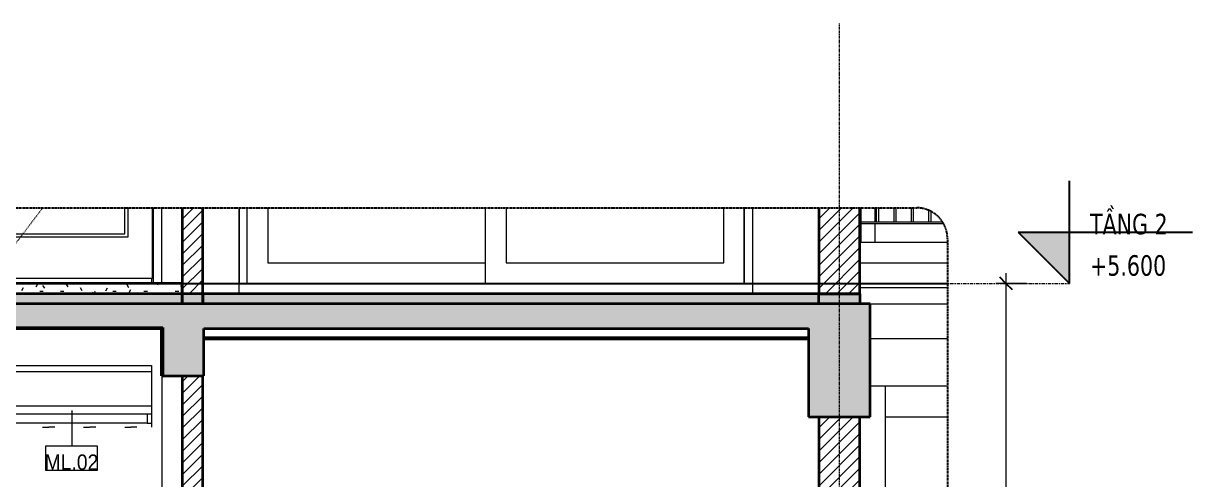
# Model space of a CAD drawing. Header units: millimetres. Extents: x 31444 to 224909, y 392 to 78637.
# Drawn here: x 116031 to 121726, y 4644 to 6866 of the extents above; entities that cross this region are included whole.
import ezdxf

# ---------------------------------------------------------------- set-up
doc = ezdxf.new("R2010")
doc.units = ezdxf.units.MM
for name, pattern in [('Centre', [31.75, 6.35, -4.7625, 15.875, -4.7625]), ('Dash', [6, 3, -3]), ('Grid Line', [22.225, 12.7, -3.175, 3.175, -3.175]), ('Hidden', [7.14375, 4.7625, -2.38125]), ('IMPORT-CENTER _2_', [40.64, 25.4, -5.08, 5.08, -5.08])]:
    doc.linetypes.add(name, pattern=pattern)
for name, color, linetype, lineweight in [('0-5', 130, 'Continuous', 5), ('A-ANNO-DIMS', 211, 'Continuous', 9), ('A-ANNO-DIMS-50', 211, 'Continuous', 9), ('A-CLNG-1', 250, 'Continuous', 35), ('A-CLNG-PATT-1', 7, 'Continuous', 18), ('A-DETL-GENF', 92, 'Continuous', 18), ('A-DETL-GENF-4', 9, 'Continuous', 18), ('A-DETL-GENF-5', 92, 'Hidden', 25), ('A-DETL-GENF-HDLN-1', 7, 'Dash', 18), ('A-DETL-MEDM', 33, 'Continuous', 35), ('A-DOOR', 31, 'Continuous', 18), ('A-DOOR-3', 7, 'Continuous', 18), ('A-DOOR-FRAM-1', 31, 'Continuous', 18), ('A-FLOR-2', 7, 'Continuous', 18), ('A-FLOR-FNSH-1', 250, 'Continuous', 35), ('A-FLOR-HRAL', 11, 'Continuous', 18), ('A-FLOR-HRAL-2', 7, 'Continuous', 18), ('A-FLOR-LEVL', 51, 'Continuous', 9), ('A-FLOR-LEVL-1', 51, 'Continuous', 25), ('A-FLOR-LEVL-2', 51, 'Centre', 9), ('A-FLOR-PATT-1', 253, 'Continuous', 18), ('A-FLOR-PATT-3', 67, 'Continuous', 18), ('A-WALL', 113, 'Continuous', 18), ('A-WALL-2', 250, 'Continuous', 35), ('A-WALL-3', 7, 'Continuous', 18), ('A-WALL-PATT-1', 9, 'Continuous', 18), ('A-WALL-PATT-2', 111, 'Continuous', 18), ('G-IMPT', 8, 'Continuous', 18), ('G-IMPT-5', 8, 'IMPORT-CENTER _2_', 18), ('M-EQPM', 50, 'Continuous', 18), ('M-EQPM-2', 7, 'Continuous', 18), ('M-EQPM-4', 50, 'Continuous', 25), ('M-EQPM-IDEN', 50, 'Continuous', 9), ('S-BEAM-1', 7, 'Continuous', 18), ('S-BEAM-2', 191, 'Continuous', 5), ('S-BEAM-3', 90, 'Continuous', 50), ('S-COLS-9', 7, 'Continuous', 18), ('S-GRID-1', 1, 'Grid Line', 9)]:
    doc.layers.add(name, color=color, linetype=linetype, lineweight=lineweight)
doc.styles.add('Arial_1', font='arial.ttf', dxfattribs={"width": 0.9, "height": 75})
doc.styles.add('Tahoma_B_1', font='tahomabd.ttf', dxfattribs={"width": 0.85, "height": 100})
doc.styles.add('UTM Avo', font='', dxfattribs={"width": 0.9, "height": 125})
doc.styles.get('UTM Avo').set_extended_font_data('UTM Avo')
doc.dimstyles.new('1_Dim_chi_tiet_2_5', dxfattribs={"dimscale": 304.8, "dimtxt": 124.912619, "dimasz": 0.19685, "dimexe": 0.164042, "dimexo": 0.0625, "dimgap": 0.016404, "dimtad": 1, "dimdec": 0, "dimrnd": 5, "dimzin": 0, "dimdsep": 46, "dimtxsty": 'UTM Avo', "dimblk1": 'OBLIQUE', "dimblk2": 'OBLIQUE', "dimsah": 1, "dimcen": 0.09, "dimdle": 0.164042, "dimazin": 0, "dimtfac": 1, "dimtdec": 4, "dimtix": 1, "dimtmove": 0, "dimatfit": 3, "dimfxl": 0.328084, "dimfxlon": 1, "dimtvp": 1, "dimtolj": 1, "dimtzin": 0, "dimarcsym": 2})
pattern_1 = [(50, (-71392.17, 15875), (364.368, -31.878), [38.1, -419.1]), (355, (-71392.17, 15875), (-70.486, 382.113), [30.48, -335.28]), (100.451, (-71361.8, 15872.34), (293.885, 350.233), [32.38, -356.18]), (46.184, (-71392.17, 15976.6), (542.158, -84.086), [57.15, -628.65]), (96.636, (-71347, 15969.6), (474.805, 494.855), [48.57, -534.27]), (351.184, (-71392.2, 15976.6), (474.81, 494.85), [45.72, -502.92]), (21, (-71341.37, 15951.2), (303.2285, -204.5305), [38.1, -419.1]), (326, (-71341.37, 15951.2), (123.604, 368.376), [30.48, -335.28]), (71.451, (-71316.1, 15934.16), (426.834, 163.843), [32.38, -356.18]), (37.5, (-71392.17, 15875), (6.1766, 169.1102), [3.353, -327.863, 3.353, -337.007, -336.55]), (37.5, (-71392.17, 15875), (6.1766, 169.1102), [-671.576, 3.353, -333.197]), (7.5, (-71392.17, 15875), (133.6389, 200.3615), [3.353, -190.703, 3.353, -320.243, -128.27]), (7.5, (-71392.17, 15875), (133.6389, 200.3615), [-517.652, 3.353, -124.917]), (327.5, (-71505.46, 15875), (271.1818, -11.4584), [3.353, -123.647, 3.353, -392.887, -525.78]), (327.5, (-71505.46, 15875), (271.1818, -11.4584), [-523.24, 3.353, -522.427]), (317.5, (-71556.26, 15875), (296.2585, 50.853), [3.353, -161.747, 3.353, -259.791, -373.38]), (317.5, (-71556.26, 15875), (296.2585, 50.853), [-428.244, 3.353, -370.027]), (45, (-71392.17, 15875), (-125.7236, 125.7236), []), (45, (-71392.17, 16065.5), (-125.7236, 125.7236), [])]
pattern_2 = [(45, (-71392.172, 15875), (-28.28427, 28.28427), [])]
pattern_3 = [(45, (110349.968, 15875), (-28.28427, 28.28427), [])]

# ---------------------------------------------------------------- blocks, each defined once
blk = doc.blocks.new('NCV_TKTC_KET CAU_rvt-7-TKCS_CĂN HỘ LOẠI 3 - MẶT CẮT 6')
at = {"layer": 'A-FLOR-PATT-1'}
h = blk.add_hatch(dxfattribs=at)
h.set_pattern_fill('FP_19', color=256, style=0, pattern_type=2)
h.set_pattern_definition(pattern_1)
h.paths.add_polyline_path([(-67936.5, 5380), (-65032.2, 5380), (-65032.2, 5385), (-67936.9, 5385), (-67936.9, 5380)])
h.paths.add_polyline_path([(-64660.3, 5500), (-61635.3, 5500), (-61635.3, 5550), (-68136.9, 5550), (-68136.9, 5500), (-64724.2, 5500)])
h.paths.add_polyline_path([(-70456.9, 5500), (-69835.3, 5500), (-69835.3, 5550), (-70456.9, 5550)])
h = blk.add_hatch(dxfattribs=at)
h.set_pattern_fill('FP_19', color=256, style=0, pattern_type=2)
h.set_pattern_definition(pattern_1)
h.paths.add_polyline_path([(-67936.5, 5380), (-65032.2, 5380), (-65032.2, 5385), (-67936.9, 5385), (-67936.9, 5380)])
h.paths.add_polyline_path([(-64660.3, 5500), (-61635.3, 5500), (-61635.3, 5550), (-68136.9, 5550), (-68136.9, 5500), (-64724.2, 5500)])
h.paths.add_polyline_path([(-70456.9, 5500), (-69835.3, 5500), (-69835.3, 5550), (-70456.9, 5550)])
at = {"layer": 'S-BEAM-2'}
blk.add_hatch(color=256, dxfattribs=at).paths.add_polyline_path([(-65032.2, 5150), (-65032.2, 5380), (-65036.9, 5380), (-65036.9, 5150)])
at = {"layer": 'A-FLOR-2'}
for p, q in [((-61586.9, 5500), (-61210.3, 5500)), ((-61210.3, 5330), (-61586.9, 5330))]:
    blk.add_line(p, q, dxfattribs=at)
at = {"layer": 'A-FLOR-FNSH-1'}
for p, q in [((-61635.3, 5550), (-68136.9, 5550)), ((-61635.3, 5500), (-61635.3, 5550)), ((-67936.9, 5380), (-65032.2, 5380))]:
    blk.add_line(p, q, dxfattribs=at)
at = {"layer": 'S-BEAM-1'}
for p, q in [((-61636.9, 5700), (-61210.3, 5700)), ((-61210.3, 5100), (-61586.9, 5100)), ((-61511.9, 4950), (-61210.3, 4950))]:
    blk.add_line(p, q, dxfattribs=at)
at = {"layer": 'S-BEAM-3'}
for p, q in [((-65036.9, 5385), (-65036.9, 5150)), ((-65036.9, 5150), (-65032.2, 5150))]:
    blk.add_line(p, q, dxfattribs=at)
at = {"layer": 'S-COLS-9'}
for p, q in [((-61561.9, 5900), (-61561.9, 5967.9)), ((-61561.9, 5800), (-61561.9, 5890)), ((-61511.9, 3600), (-61511.9, 5100))]:
    blk.add_line(p, q, dxfattribs=at)
blk = doc.blocks.new('DOOR_CW_01 CANH MO-PANEL KINH - DIW_01-900x2200-CỬA GỖ VÂN LAMINATE-553393-TKCS_CĂN HỘ LOẠI 3 - MẶT CẮT 6')
at = {"layer": 'A-DETL-GENF-HDLN-1'}
blk.add_line((-65897.3, 5600), (-65616.3, 5967.9), dxfattribs=at)
at = {"layer": 'A-DOOR-3'}
for p, q in [((-65937.3, 5600), (-65937.3, 5967.9)), ((-65897.3, 5967.9), (-65897.3, 5600)), ((-65892.3, 5967.9), (-65892.3, 5626)), ((-65772.3, 5826), (-65772.3, 5967.9)), ((-65757.3, 5967.9), (-65757.3, 5841)), ((-65217.3, 5841), (-65217.3, 5967.9)), ((-65202.3, 5967.9), (-65202.3, 5826)), ((-65082.3, 5626), (-65082.3, 5967.9)), ((-65077.3, 5600), (-65077.3, 5967.9)), ((-65037.3, 5967.9), (-65037.3, 5600)), ((-65202.3, 5826), (-65772.3, 5826)), ((-65757.3, 5841), (-65217.3, 5841)), ((-65892.3, 5626), (-65082.3, 5626)), ((-65887.3, 5626), (-65887.3, 5600)), ((-65087.3, 5626), (-65087.3, 5600))]:
    blk.add_line(p, q, dxfattribs=at)
blk = doc.blocks.new('Railing - 10mm-V94-TKCS_CĂN HỘ LOẠI 3 - MẶT CẮT 6')
at = {"layer": 'A-FLOR-HRAL-2'}
for p, q in [((-61300.5, 5900), (-61300.5, 5954.1)), ((-61290.5, 5900), (-61290.5, 5949.9))]:
    blk.add_line(p, q, dxfattribs=at)
blk = doc.blocks.new('Railing - 10mm-901206-TKCS_CĂN HỘ LOẠI 3 - MẶT CẮT 6')
at = {"layer": 'A-FLOR-HRAL-2'}
for p, q in [((-68226.4, 5900), (-68226.4, 5967.9)), ((-68216.4, 5900), (-68216.4, 5967.9))]:
    blk.add_line(p, q, dxfattribs=at)
blk = doc.blocks.new('Railing - 50 x 10mm-V93-TKCS_CĂN HỘ LOẠI 3 - MẶT CẮT 6')
at = {"layer": 'A-FLOR-HRAL-2'}
blk.add_line((-69830.3, 5800), (-69830.3, 5967.9), dxfattribs=at)
blk = doc.blocks.new('Railing - Railing-1009616-TKCS_CĂN HỘ LOẠI 3 - MẶT CẮT 6')
at = {"layer": 'A-FLOR-HRAL-2'}
for p, q in [((-61635.3, 5890), (-61635.3, 5900)), ((-61635.3, 5900), (-61235.9, 5900)), ((-61229.2, 5890), (-61635.3, 5890))]:
    blk.add_line(p, q, dxfattribs=at)
for name, p in [('Railing - 50 x 10mm-V93-TKCS_CĂN HỘ LOẠI 3 - MẶT CẮT 6', (8200, 0)), ('Railing - 10mm-901206-TKCS_CĂN HỘ LOẠI 3 - MẶT CẮT 6', (6671.1, 0)), ('Railing - 10mm-901206-TKCS_CĂN HỘ LOẠI 3 - MẶT CẮT 6', (6756, 0)), ('Railing - 10mm-901206-TKCS_CĂN HỘ LOẠI 3 - MẶT CẮT 6', (6841, 0)), ('Railing - 10mm-V94-TKCS_CĂN HỘ LOẠI 3 - MẶT CẮT 6', (0, 0))]:
    blk.add_blockref(name, p)
blk = doc.blocks.new('NCV_TKTC_TANG 2_rvt-6-TKCS_CĂN HỘ LOẠI 3 - MẶT CẮT 6')
at = {"layer": 'A-FLOR-PATT-3'}
h = blk.add_hatch(dxfattribs=at)
h.set_pattern_fill('FP_22', color=256, style=0, pattern_type=2)
h.set_pattern_definition([(0, (-71392.17, 15875), (203.2, 50.8), [16.764, -135.636, 16.764, -135.636, -812.8]), (0, (-71392.17, 15875), (203.2, 50.8), [-304.8, 16.764, -288.036, 16.764, -135.636, -355.6]), (0, (-71392.17, 15875), (203.2, 50.8), [-762, 16.764, -84.836, 16.764, -237.236]), (120, (-71315.97, 15900.4), (-145.5941, 150.57636), [16.764, -135.636, 16.764, -135.636, -812.8]), (120, (-71315.97, 15900.4), (-145.5941, 150.57636), [-304.8, 16.764, -288.036, 16.764, -135.636, -355.6]), (120, (-71315.97, 15900.4), (-145.5941, 150.57636), [-762, 16.764, -84.836, 16.764, -237.236]), (240, (-71290.57, 16002), (-57.6059, -201.37636), [16.764, -135.636, 16.764, -135.636, -812.8]), (240, (-71290.57, 16002), (-57.6059, -201.37636), [-304.8, 16.764, -288.036, 16.764, -135.636, -355.6]), (240, (-71290.57, 16002), (-57.6059, -201.37636), [-762, 16.764, -84.836, 16.764, -237.236])])
h.paths.add_polyline_path([(-67936.9, 5550), (-64936.9, 5550), (-64936.9, 5600), (-68036.9, 5600), (-68036.9, 5550), (-67936.9, 5550)])
at = {"layer": 'A-WALL-PATT-1'}
h = blk.add_hatch(dxfattribs=at)
h.set_pattern_fill('FP_20', color=256, style=0, pattern_type=2)
h.set_pattern_definition(pattern_2)
h.paths.add_polyline_path([(-64936.9, 5550), (-64836.9, 5550), (-64836.9, 5967.9), (-64936.9, 5967.9), (-64936.9, 5616.3)])
at = {"layer": 'A-FLOR-2'}
for p, q in [((-64660.3, 5600), (-62160.3, 5600)), ((-64660.3, 5550), (-64660.3, 5600)), ((-62160.3, 5600), (-62160.3, 5550))]:
    blk.add_line(p, q, dxfattribs=at)
at = {"layer": 'A-FLOR-FNSH-1'}
for p, q in [((-64936.9, 5600), (-68036.9, 5600)), ((-64936.9, 5500), (-64936.9, 5600)), ((-61836.9, 5550), (-64836.9, 5550)), ((-64836.9, 5550), (-64836.9, 5500)), ((-61836.9, 5500), (-61836.9, 5550))]:
    blk.add_line(p, q, dxfattribs=at)
at = {"layer": 'A-WALL-2'}
for p, q in [((-64936.9, 5967.9), (-64936.9, 5500)), ((-64836.9, 5500), (-64836.9, 5967.9))]:
    blk.add_line(p, q, dxfattribs=at)
at = {"layer": 'A-WALL-3'}
for p, q in [((-65037.3, 5967.9), (-65037.3, 5700)), ((-61210.3, 5800), (-61636.9, 5800)), ((-65037.3, 5700), (-65037.3, 5600)), ((-61636.9, 5580), (-61210.3, 5580))]:
    blk.add_line(p, q, dxfattribs=at)
at = {"layer": 'A-DOOR'}
blk.add_blockref('DOOR_CW_01 CANH MO-PANEL KINH - DIW_01-900x2200-CỬA GỖ VÂN LAMINATE-553393-TKCS_CĂN HỘ LOẠI 3 - MẶT CẮT 6', (0, 0), dxfattribs=at)
at = {"layer": 'A-FLOR-HRAL'}
blk.add_blockref('Railing - Railing-1009616-TKCS_CĂN HỘ LOẠI 3 - MẶT CẮT 6', (0, 0), dxfattribs=at)
blk = doc.blocks.new('Air_Conditioner_on_wall_20381 - Air_Conditioner_on_wall_20381-806652-TKCS_CĂN HỘ LOẠI 3 - MẶT CẮT 6')
at = {"layer": 'M-EQPM-2'}
for p, q in [((-65887.3, 5170), (-65887.3, 5200)), ((-65887.3, 5200), (-65087.3, 5200)), ((-65087.3, 5200), (-65087.3, 5170)), ((-65887.3, 5004.1), (-65887.3, 5170)), ((-65087.3, 5170), (-65887.3, 5170)), ((-65087.3, 5170), (-65087.3, 5004.1)), ((-65887.3, 4964.8), (-65887.3, 5004.1)), ((-65887.3, 5004.1), (-65087.3, 5004.1)), ((-65887.3, 4919.1), (-65887.3, 4964.8)), ((-65887.3, 4964.8), (-65775.3, 4964.8)), ((-65775.3, 4964.8), (-65107.3, 4964.8)), ((-65775.3, 4919.1), (-65775.3, 4964.8)), ((-65107.3, 4964.8), (-65087.3, 4964.8)), ((-65107.3, 4964.8), (-65107.3, 4919.1)), ((-65087.3, 5004.1), (-65087.3, 4964.8)), ((-65087.3, 4964.8), (-65087.3, 4919.1)), ((-65887.3, 4900), (-65887.3, 4919.1)), ((-65887.3, 4919.1), (-65775.3, 4919.1)), ((-65817.3, 4900), (-65787.3, 4900)), ((-65757.4, 4900), (-65787.3, 4900)), ((-65107.3, 4919.1), (-65775.3, 4919.1)), ((-65617.3, 4900), (-65587.3, 4900)), ((-65557.4, 4900), (-65587.3, 4900)), ((-65417.3, 4900), (-65387.3, 4900)), ((-65357.4, 4900), (-65387.3, 4900)), ((-65217.3, 4900), (-65187.3, 4900)), ((-65157.4, 4900), (-65187.3, 4900)), ((-65107.3, 4919.1), (-65087.3, 4919.1)), ((-65087.3, 4919.1), (-65087.3, 4900))]:
    blk.add_line(p, q, dxfattribs=at)
blk = doc.blocks.new('NCV_TKTC_TANG 1_rvt-6-TKCS_CĂN HỘ LOẠI 3 - MẶT CẮT 6')
at = {"layer": 'A-CLNG-PATT-1'}
h = blk.add_hatch(dxfattribs=at)
h.set_pattern_fill('FP_21', color=256, style=0, pattern_type=2)
h.set_pattern_definition([(0, (-71392.17, 15875), (406.4, 101.6), [16.764, -288.036, 16.764, -288.036, -1625.6]), (0, (-71392.17, 15875), (406.4, 101.6), [-609.6, 16.764, -592.836, 16.764, -288.036, -711.2]), (0, (-71392.17, 15875), (406.4, 101.6), [-1524, 16.764, -186.436, 16.764, -491.236]), (120, (-71239.77, 15925.8), (-291.1882, 301.1527), [16.764, -288.036, 16.764, -288.036, -1625.6]), (120, (-71239.77, 15925.8), (-291.1882, 301.1527), [-609.6, 16.764, -592.836, 16.764, -288.036, -711.2]), (120, (-71239.77, 15925.8), (-291.1882, 301.1527), [-1524, 16.764, -186.436, 16.764, -491.236]), (240, (-71188.97, 16129), (-115.2118, -402.7527), [16.764, -288.036, 16.764, -288.036, -1625.6]), (240, (-71188.97, 16129), (-115.2118, -402.7527), [-609.6, 16.764, -592.836, 16.764, -288.036, -711.2]), (240, (-71188.97, 16129), (-115.2118, -402.7527), [-1524, 16.764, -186.436, 16.764, -491.236])])
h.paths.add_polyline_path([(-62173.2, 5330), (-61886.9, 5330), (-61886.9, 5335), (-64832.2, 5335), (-64832.2, 5330), (-63448.7, 5330)])
at = {"layer": 'A-WALL-PATT-1'}
h = blk.add_hatch(dxfattribs=at)
h.set_pattern_fill('FP_20', color=256, style=0, pattern_type=2)
h.set_pattern_definition(pattern_2)
h.paths.add_polyline_path([(-64836.9, 2150), (-64836.9, 5150), (-64936.9, 5150), (-64936.9, 2150)])
at = {"layer": 'A-CLNG-1'}
for p, q in [((-67936.9, 5380), (-65032.2, 5380)), ((-61886.9, 5335), (-64832.2, 5335)), ((-64832.2, 5330), (-61886.9, 5330))]:
    blk.add_line(p, q, dxfattribs=at)
at = {"layer": 'A-WALL-2'}
for p, q in [((-64936.9, 5150), (-64936.9, 2100)), ((-64836.9, 2100), (-64836.9, 5150))]:
    blk.add_line(p, q, dxfattribs=at)
at = {"layer": 'S-COLS-9'}
blk.add_line((-65036.9, 5150), (-65036.9, 2200), dxfattribs=at)
at = {"layer": 'M-EQPM'}
blk.add_blockref('Air_Conditioner_on_wall_20381 - Air_Conditioner_on_wall_20381-806652-TKCS_CĂN HỘ LOẠI 3 - MẶT CẮT 6', (0, 0), dxfattribs=at)
blk = doc.blocks.new('TKTC_XREF_251221_MB TANG 2-7 - TKTC_XREF_260130_MB TANG 2-5_dwg_$cc-4746808-TKCS_CĂN HỘ LOẠI 3 - MẶT CẮT 6')
at = {"layer": 'G-IMPT-5'}
for p, q in [((-70218.5, 5600), (-70065.5, 5600)), ((-70142, 5600), (-70142, 5600))]:
    blk.add_line(p, q, dxfattribs=at)
at = {"layer": 'M-EQPM'}
for p, q in [((-70142, 5600), (-70196, 5600)), ((-70196, 5600), (-70142, 5600)), ((-70142, 5600), (-70154.5, 5600)), ((-70154.5, 5600), (-70142, 5600)), ((-70142, 5600), (-70129.4, 5600)), ((-70129.4, 5600), (-70142, 5600)), ((-70085.1, 5600), (-70085.1, 5600))]:
    blk.add_line(p, q, dxfattribs=at)
blk = doc.blocks.new('TKTC_XREF_251221_MB TANG 2-7 - TKTC_XREF_260130_MB TANG 2-5_dwg_CUM U_DN100-4746796-TKCS_CĂN HỘ LOẠI 3 - MẶT CẮT 6')
at = {"layer": 'G-IMPT'}
for p, q in [((-70142, 5600), (-70209.1, 5600)), ((-70209.1, 5600), (-70142, 5600)), ((-70142, 5600), (-70201.3, 5600)), ((-70201.3, 5600), (-70142, 5600)), ((-70142, 5600), (-70142, 5600)), ((-70077.1, 5600), (-70142, 5600)), ((-70077.1, 5600), (-70142, 5600)), ((-70077.1, 5600), (-70142, 5600)), ((-70077.1, 5600), (-70142, 5600)), ((-70075.2, 5600), (-70077.1, 5600)), ((-70077.1, 5600), (-70075.2, 5600)), ((-70075.2, 5600), (-70077.1, 5600)), ((-70077.1, 5600), (-70075.2, 5600)), ((-70070.4, 5600), (-70075.2, 5600)), ((-70075.2, 5600), (-70070.4, 5600)), ((-70075.2, 5600), (-70070.4, 5600)), ((-70075.2, 5600), (-70070.4, 5600)), ((-70070.4, 5600), (-70075.2, 5600)), ((-70075.2, 5600), (-70070.4, 5600)), ((-70075.2, 5600), (-70070.4, 5600)), ((-70075.2, 5600), (-70070.4, 5600)), ((-70070.4, 5600), (-70070.4, 5600)), ((-70070.4, 5600), (-70070.4, 5600)), ((-70069.5, 5600), (-70064, 5600)), ((-70064, 5600), (-70069.5, 5600)), ((-70069.5, 5600), (-70064, 5600)), ((-70064, 5600), (-70069.5, 5600)), ((-70063.1, 5600), (-70064, 5600)), ((-70064, 5600), (-70063.1, 5600)), ((-70063.1, 5600), (-70064, 5600)), ((-70064, 5600), (-70063.1, 5600))]:
    blk.add_line(p, q, dxfattribs=at)
blk = doc.blocks.new('TKTC_XREF_251221_MB TANG 2-7 - TKTC_XREF_260130_MB TANG 2-5_dwg_THU NUOC - THU NUOC-444531-TKCS_MB TẦNG 1-4746804-TKCS_CĂN HỘ LOẠI 3 - MẶT CẮT 6')
at = {"layer": 'G-IMPT'}
for p, q in [((-62108.7, 5600), (-62258.7, 5600)), ((-62258.7, 5600), (-62108.7, 5600)), ((-62133.7, 5600), (-62233.7, 5600)), ((-62233.7, 5600), (-62133.7, 5600)), ((-62217.7, 5600), (-62223.7, 5600)), ((-62223.7, 5600), (-62217.7, 5600)), ((-62211.3, 5600), (-62205.3, 5600)), ((-62205.3, 5600), (-62211.3, 5600)), ((-62198.9, 5600), (-62192.9, 5600)), ((-62192.9, 5600), (-62198.9, 5600)), ((-62186.9, 5600), (-62180.9, 5600)), ((-62180.9, 5600), (-62186.9, 5600)), ((-62186.9, 5600), (-62180.9, 5600)), ((-62180.9, 5600), (-62186.9, 5600)), ((-62183.7, 5600), (-62183.7, 5600)), ((-62183.7, 5600), (-62183.7, 5600)), ((-62183.7, 5600), (-62183.7, 5600)), ((-62183.7, 5600), (-62183.7, 5600)), ((-62168.4, 5600), (-62174.4, 5600)), ((-62174.4, 5600), (-62168.4, 5600)), ((-62156, 5600), (-62162, 5600)), ((-62162, 5600), (-62156, 5600)), ((-62149.6, 5600), (-62143.6, 5600)), ((-62143.6, 5600), (-62149.6, 5600))]:
    blk.add_line(p, q, dxfattribs=at)
blk = doc.blocks.new('TKTC_XREF_251221_MB TANG 2-7 - TKTC_XREF_251221_MB TANG 2-7-2039446-TKCS_CĂN HỘ LOẠI 3 - MẶT CẮT 6')
at = {"layer": 'M-EQPM'}
for p, q in [((-62026.7, 5600), (-61877.1, 5600)), ((-61877.1, 5600), (-62026.7, 5600)), ((-61876.9, 5600), (-61836.9, 5600)), ((-61836.9, 5600), (-61876.9, 5600))]:
    blk.add_line(p, q, dxfattribs=at)
at = {"layer": 'M-EQPM-4'}
blk.add_line((-70456.9, 5600), (-61210.3, 5600), dxfattribs=at)
for name, p in [('TKTC_XREF_251221_MB TANG 2-7 - TKTC_XREF_260130_MB TANG 2-5_dwg_THU NUOC - THU NUOC-444531-TKCS_MB TẦNG 1-4746804-TKCS_CĂN HỘ LOẠI 3 - MẶT CẮT 6', (0, 0)), ('TKTC_XREF_251221_MB TANG 2-7 - TKTC_XREF_260130_MB TANG 2-5_dwg_$cc-4746808-TKCS_CĂN HỘ LOẠI 3 - MẶT CẮT 6', (8200, 0)), ('TKTC_XREF_251221_MB TANG 2-7 - TKTC_XREF_260130_MB TANG 2-5_dwg_CUM U_DN100-4746796-TKCS_CĂN HỘ LOẠI 3 - MẶT CẮT 6', (8200, 0))]:
    blk.add_blockref(name, p)
blk = doc.blocks.new('DEG_02-DEG_03 - DEG_02-2500x2400mm-CỬA ĐI 02 CÁNH TRƯỢT-V101-TKCS_CĂN HỘ LOẠI 3 - MẶT CẮT 6')
at = {"layer": 'A-DOOR'}
for p, q in [((-64520.3, 5967.9), (-64520.3, 5700)), ((-63460.3, 5600), (-63460.3, 5967.9)), ((-63360.3, 5967.9), (-63360.3, 5700)), ((-62300.3, 5700), (-62300.3, 5967.9)), ((-62200.3, 5967.9), (-62200.3, 5600)), ((-64520.3, 5700), (-63460.3, 5700)), ((-63360.3, 5700), (-62300.3, 5700)), ((-62200.3, 5600), (-63460.3, 5600))]:
    blk.add_line(p, q, dxfattribs=at)
at = {"layer": 'A-DOOR-FRAM-1'}
for p, q in [((-64660.3, 5967.9), (-64660.3, 5600)), ((-64620.3, 5600), (-64620.3, 5967.9)), ((-62200.3, 5600), (-62200.3, 5967.9)), ((-62160.3, 5967.9), (-62160.3, 5600)), ((-64660.3, 5600), (-64620.3, 5600)), ((-62160.3, 5600), (-62200.3, 5600))]:
    blk.add_line(p, q, dxfattribs=at)
blk = doc.blocks.new('BORDER VIEW - BORDER VIEW-3699865-TKCS_CĂN HỘ LOẠI 3 - MẶT CẮT 6')
at = {"layer": 'A-DETL-GENF-5'}
for p, q in [((-70306.9, 5967.9), (-61360.3, 5967.9)), ((-61210.3, 5817.9), (-61210.3, 1700))]:
    blk.add_line(p, q, dxfattribs=at)
blk.add_arc((-61360.3, 5817.9), 150, 0, 90, dxfattribs=at)
blk = doc.blocks.new('Level - CAO ĐỘ LEVEL-350587-TKCS_CĂN HỘ LOẠI 3 - MẶT CẮT 6')
at = {"layer": 'A-FLOR-LEVL'}
blk.add_hatch(color=256, dxfattribs=at).paths.add_polyline_path([(-60616.6, 2450), (-60616.6, 2200), (-60866.6, 2450)])
at = {"layer": 'A-FLOR-LEVL-1'}
for p, q in [((-60616.6, 2200), (-60616.6, 2700)), ((-60866.6, 2450), (-60616.6, 2200)), ((-60866.6, 2450), (-60016.6, 2450))]:
    blk.add_line(p, q, dxfattribs=at)
blk = doc.blocks.new('DIMBLOCK132-TKCS_CĂN HỘ LOẠI 3 - MẶT CẮT 6')
at = {"layer": 'A-ANNO-DIMS-50'}
for p, q in [((120816.5, 5650), (120816.5, 2150)), ((120916.5, 5600), (120766.5, 5600)), ((120816.5, 5600), (120916.5, 5600)), ((120916.5, 2200), (120766.5, 2200)), ((120816.5, 2200), (120916.5, 2200))]:
    blk.add_line(p, q, dxfattribs=at)
at = {"layer": 'A-ANNO-DIMS-50', "lineweight": 25}
for p, q in [((120816.5, 5600), (120786.5, 5630)), ((120816.5, 5600), (120846.5, 5570)), ((120816.5, 2200), (120786.5, 2230)), ((120816.5, 2200), (120846.5, 2170))]:
    blk.add_line(p, q, dxfattribs=at)
at = {"layer": 'A-ANNO-DIMS-50', "color": 0, "insert": (120654.1, 3728.8), "char_height": 125, "width": 410.824, "attachment_point": 1, "rotation": 90, "line_spacing_factor": 1.110334, "style": 'UTM Avo'}
blk.add_mtext('3400', dxfattribs=at)
blk = doc.blocks.new('_Oblique')
at = {"color": 0, "linetype": 'ByBlock', "lineweight": -2}
blk.add_line((-0.5, -0.5), (0.5, 0.5), dxfattribs=at)
blk = doc.blocks.new('M_ME Tag - Boxed-4073756-TKCS_CĂN HỘ LOẠI 3 - MẶT CẮT 6')
at = {"layer": 'M-EQPM-IDEN'}
for p, q in [((-65601, 4688.8), (-65601, 4808.8)), ((-65601, 4808.8), (-65351, 4808.8)), ((-65351, 4808.8), (-65351, 4688.8)), ((-65351, 4688.8), (-65601, 4688.8))]:
    blk.add_line(p, q, dxfattribs=at)

msp = doc.modelspace()

# ---------------------------------------------------------------- hatches: boundary and pattern name
at = {"layer": 'A-DETL-GENF-4'}
h = msp.add_hatch(dxfattribs=at)
h.set_pattern_fill('FP_19', color=256, style=0, pattern_type=2)
h.set_pattern_definition([(50, (110349.97, 15875), (364.368, -31.8783), [38.1, -419.1]), (355, (110349.97, 15875), (-70.486, 382.113), [30.48, -335.28]), (100.451, (110380.33, 15872.34), (293.885, 350.2334), [32.38, -356.18]), (46.184, (110349.97, 15976.6), (542.158, -84.086), [57.15, -628.65]), (96.636, (110395.15, 15969.6), (474.805, 494.855), [48.57, -534.27]), (351.184, (110349.97, 15976.6), (474.81, 494.85), [45.72, -502.92]), (21, (110400.77, 15951.2), (303.2285, -204.5305), [38.1, -419.1]), (326, (110400.77, 15951.2), (123.604, 368.376), [30.48, -335.28]), (71.451, (110426.04, 15934.16), (426.834, 163.843), [32.38, -356.18]), (37.5, (110349.97, 15875), (6.1766, 169.11015), [3.353, -327.863, 3.353, -337.007, -336.55]), (37.5, (110349.97, 15875), (6.1766, 169.11015), [-671.576, 3.353, -333.197]), (7.5, (110349.97, 15875), (133.6389, 200.3615), [3.353, -190.703, 3.353, -320.243, -128.27]), (7.5, (110349.97, 15875), (133.6389, 200.3615), [-517.652, 3.353, -124.917]), (327.5, (110236.68, 15875), (271.1818, -11.4584), [3.353, -123.647, 3.353, -392.887, -525.78]), (327.5, (110236.68, 15875), (271.1818, -11.4584), [-523.24, 3.353, -522.427]), (317.5, (110185.88, 15875), (296.2585, 50.853), [3.353, -161.747, 3.353, -259.791, -373.38]), (317.5, (110185.88, 15875), (296.2585, 50.853), [-428.244, 3.353, -370.027]), (45, (110349.97, 15875), (-125.7236, 125.7236), []), (45, (110349.97, 16065.5), (-125.7236, 125.7236), [])])
h.paths.add_polyline_path([(119855.2, 1550), (120155.2, 1550), (120155.2, 1930), (120531.8, 1930), (120531.8, 2100), (111285.2, 2100), (111285.2, 1980), (111655.2, 1980), (111655.2, 1550), (111955.2, 1550), (111955.2, 1930), (113605.2, 1930), (113605.2, 1980), (116709.9, 1980), (116709.9, 1750), (116909.9, 1750), (116909.9, 1980), (119855.2, 1980), (119855.2, 1552.9)])
h.paths.add_polyline_path([(111955.2, 4950), (111955.2, 5500), (111285.2, 5500), (111285.2, 5380), (111655.2, 5380), (111655.2, 4950), (111916, 4950)])
h.paths.add_polyline_path([(119855.2, 4950), (120155.2, 4950), (120155.2, 5500), (113605.2, 5500), (113605.2, 5150), (113805.2, 5150), (113805.6, 5385), (116709.9, 5385), (116709.9, 5150), (116909.9, 5150), (116909.9, 5380), (119855.2, 5380), (119855.2, 5032.3)])
at = {"layer": 'A-WALL-PATT-2'}
h = msp.add_hatch(dxfattribs=at)
h.set_pattern_fill('FP_20', color=256, style=0, pattern_type=2)
h.set_pattern_definition(pattern_3)
h.paths.add_polyline_path([(120105.2, 5550), (120105.2, 5967.9), (119905.2, 5967.9), (119905.2, 5550)])
h = msp.add_hatch(dxfattribs=at)
h.set_pattern_fill('FP_20', color=256, style=0, pattern_type=2)
h.set_pattern_definition(pattern_3)
h.paths.add_polyline_path([(120105.2, 2150), (120105.2, 4950), (119905.2, 4950), (119905.2, 2150)])

# ---------------------------------------------------------------- linework, layer by layer
at = {"layer": 'A-DETL-MEDM'}
for p, q in [((120155.2, 5500), (113605.2, 5500)), ((120155.2, 4950), (120155.2, 5500)), ((113805.2, 5385), (116709.9, 5385)), ((116709.9, 5385), (116709.9, 5150)), ((116909.9, 5150), (116909.9, 5380)), ((116909.9, 5380), (119855.2, 5380)), ((119855.2, 5380), (119855.2, 4950)), ((116709.9, 5150), (116909.9, 5150)), ((119855.2, 4950), (120155.2, 4950))]:
    msp.add_line(p, q, dxfattribs=at)
at = {"layer": 'A-FLOR-LEVL-2'}
msp.add_line((110754.8, 5600), (121125.6, 5600), dxfattribs=at)
at = {"layer": 'A-WALL'}
for p, q in [((117081.8, 5600), (117081.8, 5967.9)), ((119581.8, 5967.9), (119581.8, 5600)), ((119581.8, 5600), (117081.8, 5600))]:
    msp.add_line(p, q, dxfattribs=at)
at = {"layer": 'A-WALL-2'}
for p, q in [((119905.2, 5967.9), (119905.2, 5550)), ((120105.2, 5550), (120105.2, 5967.9)), ((119905.2, 5550), (120105.2, 5550)), ((119905.2, 4950), (119905.2, 2150)), ((120105.2, 2150), (120105.2, 4950))]:
    msp.add_line(p, q, dxfattribs=at)
at = {"layer": 'M-EQPM-IDEN'}
msp.add_line((116267.1, 4980.5), (116267.1, 4808.8), dxfattribs=at)
at = {"layer": 'S-GRID-1'}
for p, q in [((120005.2, 5616.5), (120005.2, 6866.5)), ((120005.2, 2194.6), (120005.2, 5616.5))]:
    msp.add_line(p, q, dxfattribs=at)

# ---------------------------------------------------------------- block references
at = {"layer": '0-5'}
for name in ['NCV_TKTC_KET CAU_rvt-7-TKCS_CĂN HỘ LOẠI 3 - MẶT CẮT 6', 'NCV_TKTC_TANG 2_rvt-6-TKCS_CĂN HỘ LOẠI 3 - MẶT CẮT 6', 'NCV_TKTC_TANG 1_rvt-6-TKCS_CĂN HỘ LOẠI 3 - MẶT CẮT 6']:
    msp.add_blockref(name, (181742.1, 0), dxfattribs=at)
at = {"layer": 'A-DETL-GENF'}
msp.add_blockref('BORDER VIEW - BORDER VIEW-3699865-TKCS_CĂN HỘ LOẠI 3 - MẶT CẮT 6', (181742.1, 0), dxfattribs=at)
at = {"layer": 'A-DOOR'}
msp.add_blockref('DEG_02-DEG_03 - DEG_02-2500x2400mm-CỬA ĐI 02 CÁNH TRƯỢT-V101-TKCS_CĂN HỘ LOẠI 3 - MẶT CẮT 6', (181742.1, 0), dxfattribs=at)
at = {"layer": 'A-FLOR-LEVL-1'}
msp.add_blockref('Level - CAO ĐỘ LEVEL-350587-TKCS_CĂN HỘ LOẠI 3 - MẶT CẮT 6', (181742.1, 3400), dxfattribs=at)
at = {"layer": 'M-EQPM'}
msp.add_blockref('TKTC_XREF_251221_MB TANG 2-7 - TKTC_XREF_251221_MB TANG 2-7-2039446-TKCS_CĂN HỘ LOẠI 3 - MẶT CẮT 6', (181742.1, 0), dxfattribs=at)
at = {"layer": 'M-EQPM-IDEN'}
msp.add_blockref('M_ME Tag - Boxed-4073756-TKCS_CĂN HỘ LOẠI 3 - MẶT CẮT 6', (181742.1, 0), dxfattribs=at)

# ---------------------------------------------------------------- texts
at = {"layer": 'A-FLOR-LEVL', "char_height": 100, "line_spacing_factor": 0.996129, "style": 'Tahoma_B_1'}
for s, insert, width, attachment_point in [('\\pt510,1020,1530,2040,2550,3060,3570,4080,4590,5100,5610,6120,6630,7140,7650,8160,8670,9180,9690,10200,10710,11220,11730,12240,12750,13260,13770,14280,14790,15300,15810,16320;TẦNG 2', (121225.8, 5837.2), 452.625, 7), ('\\pt212.5,425,637.5,850,1062.5,1275,1487.5,1700,1912.5,2125,2337.5,2550,2762.5,2975,3187.5,3400,3612.5,3825,4037.5,4250,4462.5,4675,4887.5,5100,5312.5,5525,5737.5,5950,6162.5,6375,6587.5,6800;+5.600', (121225.8, 5737.5), 441.575, 1)]:
    msp.add_mtext(s, dxfattribs=dict(at, insert=insert, width=width, attachment_point=attachment_point))
at = {"layer": 'M-EQPM-IDEN', "insert": (116265.5, 4728.9), "char_height": 75, "width": 270.9, "attachment_point": 5, "line_spacing_factor": 0.936439, "style": 'Arial_1'}
msp.add_mtext('\\pt22.5,45,67.5,90,112.5,135,157.5,180,202.5,225,247.5,270,292.5,315,337.5,360,382.5,405,427.5,450,472.5,495,517.5,540,562.5,585,607.5,630,652.5,675,697.5,720;ML.02', dxfattribs=at)

# ---------------------------------------------------------------- dimensions: what is measured, and where the dimension line sits
at = {"layer": 'A-ANNO-DIMS'}
dim = msp.add_linear_dim(base=(120816.5, 2200), p1=(120916.5, 5600), p2=(120916.5, 2200), angle=90, dimstyle='1_Dim_chi_tiet_2_5', override={"dimpost": '<>', "dimfxl": 3400}, dxfattribs=at)
dim.commit()
dim.dimension.update_dxf_attribs({"geometry": 'DIMBLOCK132-TKCS_CĂN HỘ LOẠI 3 - MẶT CẮT 6', "text_midpoint": (120746.8, 3900)})

doc.saveas('drawing.dxf')
